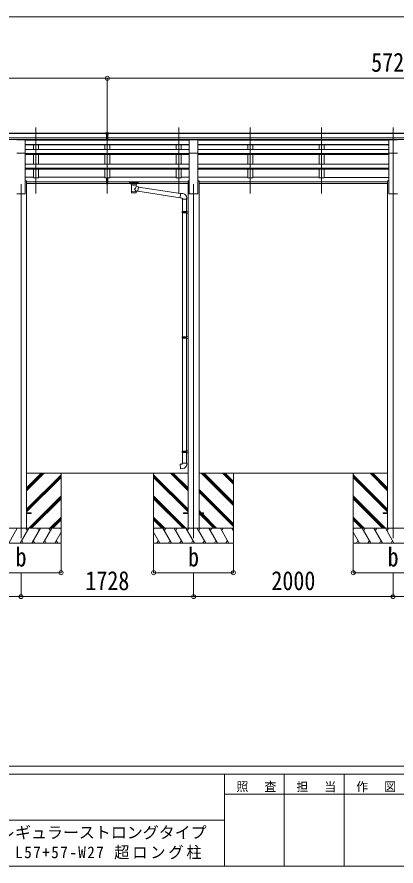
# Model space of a CAD drawing. Units: millimetres at full size, sheet at 1:40. Extents: x -11181 to 11305, y -7804 to 7716.
# Drawn here: x 1585 to 5383, y -7804 to 705 of the extents above; entities that cross this region are included whole.
import ezdxf
from ezdxf.enums import TextEntityAlignment as Align

# ---------------------------------------------------------------- set-up
doc = ezdxf.new("R2010")
doc.units = ezdxf.units.MM
doc.header["$LTSCALE"] = 40
doc.header["$PDMODE"] = 32
doc.header["$PDSIZE"] = 40
for name, color, linetype, lineweight in [('0-0_0', 7, 'Continuous', 9), ('0-1_本体', 4, 'Continuous', 9), ('0-2_部品', 7, 'Continuous', 9), ('0-3_ELV2', 7, 'Continuous', 9), ('0-8_PARTS2', 2, 'Continuous', 9), ('0-A_寸法', 6, 'Continuous', 9), ('F-0_240', 7, 'Continuous', 9)]:
    doc.layers.add(name, color=color, linetype=linetype, lineweight=lineweight)
doc.styles.add('ＭＳ ゴシック', font='')
doc.styles.get('ＭＳ ゴシック').set_extended_font_data('MS Gothic')

msp = doc.modelspace()

# ---------------------------------------------------------------- linework, layer by layer
at = {"layer": '0-0_0'}
for p, q in [((1680.87, -4043.6), (1856.7, -3867.77)), ((1680.87, -4029.46), (1842.56, -3867.77)), ((1680.87, -4015.31), (1828.42, -3867.77)), ((1680.87, -3867.77), (3298.87, -3867.77)), ((1680.87, -4227.44), (2025.87, -3882.45)), ((1680.87, -4241.59), (2025.87, -3896.59)), ((1680.87, -4255.73), (2025.87, -3910.73)), ((2025.87, -3867.77), (2025.87, -4567.77)), ((2953.87, -3867.77), (2953.87, -4567.77)), ((3298.87, -4227.44), (2953.87, -3882.45)), ((3298.87, -4241.59), (2953.87, -3896.59)), ((3298.87, -4255.73), (2953.87, -3910.73)), ((3298.87, -4043.6), (3123.04, -3867.77)), ((3298.87, -4029.46), (3137.18, -3867.77)), ((3298.87, -4015.31), (3151.33, -3867.77)), ((5298.87, -3867.77), (3408.87, -3867.77)), ((3753.87, -4190.23), (3431.41, -3867.77)), ((3753.87, -4176.09), (3445.55, -3867.77)), ((3753.87, -4161.94), (3459.69, -3867.77)), ((3753.87, -3978.1), (3643.54, -3867.77)), ((3753.87, -3963.96), (3657.68, -3867.77)), ((3753.87, -3949.81), (3671.83, -3867.77)), ((3753.87, -3867.77), (3753.87, -4567.77)), ((4953.87, -3867.77), (4953.87, -4567.77)), ((5298.87, -4227.44), (4953.87, -3882.45)), ((5298.87, -4241.59), (4953.87, -3896.59)), ((5298.87, -4255.73), (4953.87, -3910.73)), ((5298.87, -4043.6), (5123.04, -3867.77)), ((5298.87, -4029.46), (5137.18, -3867.77)), ((5298.87, -4015.31), (5151.33, -3867.77)), ((3753.87, -4374.08), (3408.87, -4029.08)), ((3753.87, -4388.22), (3408.87, -4043.22)), ((3753.87, -4402.36), (3408.87, -4057.36)), ((1702.68, -4417.77), (2025.87, -4094.58)), ((1716.82, -4417.77), (2025.87, -4108.72)), ((1730.97, -4417.77), (2025.87, -4122.86)), ((3277.06, -4417.77), (2953.87, -4094.58)), ((3262.92, -4417.77), (2953.87, -4108.72)), ((3248.78, -4417.77), (2953.87, -4122.86)), ((5277.06, -4417.77), (4953.87, -4094.58)), ((5262.92, -4417.77), (4953.87, -4108.72)), ((5248.78, -4417.77), (4953.87, -4122.86)), ((3430.93, -4263.27), (3408.87, -4241.21)), ((1914.81, -4417.77), (2025.87, -4306.71)), ((1928.96, -4417.77), (2025.87, -4320.85)), ((1943.1, -4417.77), (2025.87, -4334.99)), ((3064.93, -4417.77), (2953.87, -4306.71)), ((3050.79, -4417.77), (2953.87, -4320.85)), ((3036.65, -4417.77), (2953.87, -4334.99)), ((3416.79, -4263.27), (3408.87, -4255.35)), ((3557.15, -4417.77), (3411.65, -4272.27)), ((3571.29, -4417.77), (3425.79, -4272.27)), ((3585.43, -4417.77), (3439.93, -4272.27)), ((5064.93, -4417.77), (4953.87, -4306.71)), ((5050.79, -4417.77), (4953.87, -4320.85)), ((5036.65, -4417.77), (4953.87, -4334.99)), ((2025.87, -4417.77), (1225.87, -4417.77)), ((1501.56, -4567.77), (1588.16, -4417.77)), ((1617.03, -4567.77), (1703.63, -4417.77)), ((1688.63, -4443.75), (1673.63, -4417.77)), ((1732.5, -4567.77), (1819.1, -4417.77)), ((1804.1, -4443.75), (1789.1, -4417.77)), ((1847.97, -4567.77), (1934.57, -4417.77)), ((1904.57, -4417.77), (1919.57, -4443.75)), ((2020.04, -4417.77), (2025.87, -4427.87)), ((2953.87, -4417.77), (3753.87, -4417.77)), ((2959.7, -4417.77), (2953.87, -4427.87)), ((3131.78, -4567.77), (3045.17, -4417.77)), ((3075.17, -4417.77), (3060.17, -4443.75)), ((3247.25, -4567.77), (3160.64, -4417.77)), ((3175.64, -4443.75), (3190.64, -4417.77)), ((3362.72, -4567.77), (3276.11, -4417.77)), ((3291.11, -4443.75), (3306.12, -4417.77)), ((3478.19, -4567.77), (3391.58, -4417.77)), ((3406.58, -4443.75), (3421.59, -4417.77)), ((3593.66, -4567.77), (3507.05, -4417.77)), ((3522.05, -4443.75), (3537.06, -4417.77)), ((3709.13, -4567.77), (3622.52, -4417.77)), ((3637.52, -4443.75), (3652.52, -4417.77)), ((3753.87, -4445.27), (3737.99, -4417.77)), ((4953.87, -4417.77), (5753.87, -4417.77)), ((4959.7, -4417.77), (4953.87, -4427.87)), ((5131.78, -4567.77), (5045.17, -4417.77)), ((5075.17, -4417.77), (5060.17, -4443.75)), ((5247.25, -4567.77), (5160.64, -4417.77)), ((5175.64, -4443.75), (5190.64, -4417.77)), ((5362.72, -4567.77), (5276.11, -4417.77)), ((5291.11, -4443.75), (5306.12, -4417.77)), ((1963.44, -4567.77), (2025.87, -4459.63)), ((3016.31, -4567.77), (2953.87, -4459.63)), ((5016.31, -4567.77), (4953.87, -4459.63)), ((1225.87, -4567.77), (2025.87, -4567.77)), ((1632.03, -4541.79), (1647.03, -4567.77)), ((1747.5, -4541.79), (1762.5, -4567.77)), ((1862.97, -4541.79), (1877.97, -4567.77)), ((1978.44, -4541.79), (1993.44, -4567.77)), ((3753.87, -4567.77), (2953.87, -4567.77)), ((3001.31, -4541.79), (2986.31, -4567.77)), ((3116.78, -4541.79), (3101.78, -4567.77)), ((3232.25, -4541.79), (3217.25, -4567.77)), ((3347.72, -4541.79), (3332.72, -4567.77)), ((3463.19, -4541.79), (3448.19, -4567.77)), ((3578.66, -4541.79), (3563.66, -4567.77)), ((3694.13, -4541.79), (3679.13, -4567.77)), ((5753.87, -4567.77), (4953.87, -4567.77)), ((5001.31, -4541.79), (4986.31, -4567.77)), ((5116.78, -4541.79), (5101.78, -4567.77)), ((5232.25, -4541.79), (5217.25, -4567.77)), ((5347.72, -4541.79), (5332.72, -4567.77))]:
    msp.add_line(p, q, dxfattribs=at)
at = {"layer": '0-1_本体'}
for p, q in [((-3231.63, -458.24), (2483.37, -458.24)), ((-3231.63, -463.6), (2483.37, -463.6)), ((-3231.63, -507.11), (2483.37, -507.12)), ((8211.37, -458.24), (2496.37, -458.24)), ((8211.37, -463.6), (2496.37, -463.6)), ((8211.37, -507.11), (2496.37, -507.12)), ((-3231.63, -524.78), (2483.37, -524.78)), ((1668.37, -527.28), (2483.37, -527.28)), ((1668.37, -530.12), (2489.87, -530.12)), ((1668.37, -572.07), (2489.87, -572.07)), ((1668.37, -573.77), (2489.87, -573.77)), ((1668.37, -577.55), (2489.87, -577.55)), ((1748.87, -527.28), (1748.87, -530.12)), ((1748.87, -577.55), (1748.87, -622.97)), ((1798.87, -527.28), (1798.87, -530.12)), ((1798.87, -577.55), (1798.87, -622.97)), ((2464.87, -622.97), (2464.87, -577.55)), ((3311.37, -530.12), (2489.87, -530.12)), ((3311.37, -572.07), (2489.87, -572.07)), ((3311.37, -573.77), (2489.87, -573.77)), ((3311.37, -577.55), (2489.87, -577.55)), ((8211.37, -524.78), (2496.37, -524.78)), ((3311.37, -527.28), (2496.37, -527.28)), ((2514.87, -622.97), (2514.87, -577.55)), ((3180.87, -527.28), (3180.87, -530.12)), ((3180.87, -577.55), (3180.87, -622.97)), ((3230.87, -527.28), (3230.87, -530.12)), ((3230.87, -577.55), (3230.87, -622.97)), ((5311.37, -527.16), (3396.37, -527.16)), ((5311.37, -530.12), (3396.37, -530.12)), ((5311.37, -572.07), (3396.37, -572.07)), ((5311.37, -573.77), (3396.37, -573.77)), ((5311.37, -577.55), (3396.37, -577.55)), ((3896.87, -527.16), (3896.87, -530.12)), ((3896.87, -577.55), (3896.87, -622.97)), ((3946.87, -527.16), (3946.87, -530.12)), ((3946.87, -577.55), (3946.87, -622.97)), ((4612.87, -527.16), (4612.87, -530.12)), ((4612.87, -577.55), (4612.87, -622.97)), ((4662.87, -527.16), (4662.87, -530.12)), ((4662.87, -577.55), (4662.87, -622.97)), ((1668.37, -622.97), (2489.87, -622.97)), ((1668.37, -1067.77), (1668.37, -660.81)), ((1668.37, -663.56), (2489.87, -663.56)), ((1668.37, -665.25), (2489.87, -665.25)), ((1668.37, -672.11), (2489.87, -672.11)), ((1748.87, -672.11), (1748.87, -771.21)), ((1798.87, -672.11), (1798.87, -771.21)), ((2464.87, -771.21), (2464.87, -672.11)), ((3311.37, -622.97), (2489.87, -622.97)), ((3311.37, -663.56), (2489.87, -663.56)), ((3311.37, -665.25), (2489.87, -665.25)), ((3311.37, -672.11), (2489.87, -672.11)), ((2514.87, -771.21), (2514.87, -672.11)), ((3180.87, -672.11), (3180.87, -771.21)), ((3230.87, -672.11), (3230.87, -771.21)), ((3311.37, -1067.77), (3311.37, -660.81)), ((5311.37, -622.97), (3396.37, -622.97)), ((3396.37, -1067.77), (3396.37, -660.81)), ((5311.37, -663.56), (3396.37, -663.56)), ((5311.37, -665.25), (3396.37, -665.25)), ((5311.37, -672.11), (3396.37, -672.11)), ((3896.87, -672.11), (3896.87, -771.21)), ((3946.87, -672.11), (3946.87, -771.21)), ((4612.87, -672.11), (4612.87, -771.21)), ((4662.87, -672.11), (4662.87, -771.21)), ((5311.37, -1067.77), (5311.37, -660.81)), ((1668.37, -771.21), (2489.87, -771.21)), ((1668.37, -810.35), (2489.87, -810.35)), ((1668.37, -812.02), (2489.87, -812.02)), ((1668.37, -821.66), (2489.87, -821.66)), ((1748.87, -821.66), (1748.87, -907.16)), ((2464.87, -907.16), (2464.87, -821.66)), ((3311.37, -771.21), (2489.87, -771.21)), ((3311.37, -810.35), (2489.87, -810.35)), ((3311.37, -812.02), (2489.87, -812.02)), ((3311.37, -821.66), (2489.87, -821.66)), ((2514.87, -907.16), (2514.87, -821.66)), ((3230.87, -821.66), (3230.87, -907.16)), ((5311.37, -771.21), (3396.37, -771.21)), ((5311.37, -810.35), (3396.37, -810.35)), ((5311.37, -812.02), (3396.37, -812.02)), ((5311.37, -821.66), (3396.37, -821.66)), ((3946.87, -821.66), (3946.87, -907.16)), ((4662.87, -821.66), (4662.87, -907.16)), ((1668.37, -901.95), (1748.87, -901.95)), ((1798.87, -901.95), (2464.87, -901.95)), ((2483.37, -907.16), (2464.87, -907.16)), ((2496.37, -907.16), (2514.87, -907.16)), ((3180.87, -901.95), (2514.87, -901.95)), ((3311.37, -901.95), (3230.87, -901.95)), ((3896.87, -901.95), (3396.37, -901.95)), ((4612.87, -901.95), (3946.87, -901.95)), ((5311.37, -902.37), (4662.87, -902.37)), ((1668.37, -937.77), (1680.87, -937.77)), ((1680.87, -937.77), (1680.87, -4417.77)), ((1680.87, -946.25), (2483.37, -946.25)), ((1680.87, -947.63), (2483.37, -947.63)), ((1680.87, -964.81), (2483.37, -964.81)), ((3298.87, -946.25), (2496.37, -946.25)), ((3298.87, -947.63), (2496.37, -947.63)), ((3298.87, -964.81), (2496.37, -964.81)), ((3311.37, -937.77), (3298.87, -937.77)), ((3298.87, -937.77), (3298.87, -4417.77)), ((3408.87, -937.77), (3396.37, -937.77)), ((3408.87, -937.77), (3408.87, -4417.77)), ((5298.87, -946.25), (3408.87, -946.25)), ((5298.87, -947.63), (3408.87, -947.63)), ((5298.87, -964.81), (3408.87, -964.81)), ((5311.37, -937.77), (5298.87, -937.77)), ((5298.87, -937.77), (5298.87, -4417.77)), ((1583.37, -1067.77), (1668.37, -1067.77)), ((3396.37, -1067.77), (3311.37, -1067.77)), ((5396.37, -1067.77), (5311.37, -1067.77))]:
    msp.add_line(p, q, dxfattribs=at)
for points in [[(1798.87, -821.66), (1798.87, -907.16), (1748.87, -907.16)], [(3180.87, -821.66), (3180.87, -907.16), (3230.87, -907.16)], [(3896.87, -821.66), (3896.87, -907.16), (3946.87, -907.16)], [(4612.87, -821.66), (4612.87, -907.16), (4662.87, -907.16)]]:
    msp.add_lwpolyline(points, dxfattribs=at)
at = {"layer": '0-2_部品'}
for p, q in [((1583.37, -526.65), (1668.37, -526.65)), ((1668.37, -660.81), (1668.37, -526.65)), ((3396.37, -526.65), (3311.37, -526.65)), ((3311.37, -660.81), (3311.37, -526.65)), ((3396.37, -660.81), (3396.37, -526.65)), ((5396.37, -526.65), (5311.37, -526.65)), ((5311.37, -660.81), (5311.37, -526.65)), ((1583.37, -660.81), (1668.37, -660.81)), ((3396.37, -660.81), (3311.37, -660.81)), ((5396.37, -660.81), (5311.37, -660.81)), ((2711.37, -953.1), (2711.37, -963.86)), ((2711.37, -953.29), (2711.37, -954.83)), ((2713.37, -952.44), (2796.37, -952.44)), ((2713.37, -954.62), (2796.37, -954.62)), ((2713.37, -964.53), (2727.87, -964.53)), ((2727.87, -971.33), (2727.87, -961.06)), ((2731.97, -975.83), (2731.96, -1056.12)), ((2777.77, -993.41), (2777.77, -975.82)), ((2802.99, -997.31), (2777.77, -993.4)), ((2781.87, -971.33), (2781.87, -961.06)), ((2781.87, -964.53), (2796.37, -964.53)), ((2802.99, -997.31), (2795.97, -1042.57)), ((2798.37, -953.1), (2798.37, -963.86)), ((3224.81, -1064.68), (2802.7, -999.19)), ((2777.79, -1056.12), (2777.77, -1039.5)), ((2777.77, -1039.75), (2795.97, -1042.57)), ((3221.14, -1106.61), (2796.26, -1040.7)), ((3245.79, -1064.8), (3224.96, -1062.98)), ((3240.87, -1120.55), (3286.87, -1120.55)), ((3242.87, -1111.68), (3242.87, -1245.68)), ((3284.87, -1111.68), (3284.87, -1243.12)), ((3286.87, -1120.55), (3286.87, -1109.63)), ((3240.87, -1247.68), (3241.87, -1245.68)), ((3240.87, -1247.68), (3284.87, -1247.68)), ((3240.87, -1247.68), (3240.87, -1255.68)), ((3240.87, -1255.68), (3284.87, -1255.68)), ((3240.87, -1255.68), (3241.87, -1257.68)), ((3241.87, -1245.68), (3284.87, -1245.68)), ((3241.87, -1257.68), (3284.87, -1257.68)), ((3242.87, -1257.68), (3242.87, -2501.87)), ((3280.4, -1247.68), (3279.97, -1245.68)), ((3282.87, -1243.18), (3298.87, -1242.71)), ((3282.87, -1245.18), (3282.87, -1243.18)), ((3282.87, -1245.18), (3284.87, -1245.18)), ((3282.87, -1260.18), (3282.87, -1258.18)), ((3282.87, -1260.18), (3298.87, -1260.65)), ((3284.87, -1260.24), (3284.87, -2499.31)), ((3298.87, -1242.71), (3298.87, -1260.65)), ((3240.87, -2503.87), (3241.87, -2501.87)), ((3240.87, -2503.87), (3284.87, -2503.87)), ((3240.87, -2503.87), (3240.87, -2511.87)), ((3240.87, -2511.87), (3284.87, -2511.87)), ((3240.87, -2511.87), (3241.87, -2513.87)), ((3241.87, -2501.87), (3284.87, -2501.87)), ((3241.87, -2513.87), (3284.87, -2513.87)), ((3242.87, -2513.87), (3242.87, -3647.03)), ((3280.4, -2503.87), (3279.97, -2501.87)), ((3282.87, -2499.37), (3298.87, -2498.9)), ((3282.87, -2501.37), (3282.87, -2499.37)), ((3282.87, -2501.37), (3284.87, -2501.37)), ((3282.87, -2516.37), (3282.87, -2514.37)), ((3282.87, -2516.37), (3298.87, -2516.84)), ((3284.87, -2516.43), (3284.87, -3644.47)), ((3298.87, -2498.9), (3298.87, -2516.84)), ((3240.87, -3649.03), (3241.87, -3647.03)), ((3240.87, -3649.03), (3284.87, -3649.03)), ((3240.87, -3649.03), (3240.87, -3657.03)), ((3240.87, -3657.03), (3284.87, -3657.03)), ((3240.87, -3657.03), (3241.87, -3659.03)), ((3241.87, -3647.03), (3284.87, -3647.03)), ((3280.4, -3649.03), (3279.97, -3647.03)), ((3282.87, -3644.53), (3298.87, -3644.06)), ((3282.87, -3646.53), (3282.87, -3644.53)), ((3282.87, -3646.53), (3284.87, -3646.53)), ((3298.87, -3644.06), (3298.87, -3662)), ((3241.87, -3659.03), (3284.87, -3659.03)), ((3242.87, -3659.03), (3242.87, -3765.17)), ((3282.87, -3661.53), (3282.87, -3659.53)), ((3282.87, -3661.53), (3298.87, -3662)), ((3284.87, -3661.59), (3284.87, -3765.17)), ((3240.87, -3765.17), (3286.87, -3765.17)), ((3240.87, -3775.17), (3240.87, -3765.17)), ((3286.87, -3765.17), (3286.87, -3776.08))]:
    msp.add_line(p, q, dxfattribs=at)
at = {"layer": '0-2_部品', "color": 4}
for p, q in [((1725.87, -4263.26), (1680.87, -4263.26)), ((1725.87, -4272.26), (1680.87, -4272.26)), ((1725.87, -4263.26), (1725.87, -4272.26)), ((3253.87, -4263.26), (3253.87, -4272.26)), ((3253.87, -4263.26), (3298.87, -4263.26)), ((3253.87, -4272.26), (3298.87, -4272.26)), ((3408.87, -4263.26), (3453.87, -4263.26)), ((3408.87, -4272.26), (3453.87, -4272.26)), ((3453.87, -4263.26), (3453.87, -4272.26)), ((5253.87, -4263.26), (5253.87, -4272.26)), ((5253.87, -4263.26), (5298.87, -4263.26)), ((5253.87, -4272.26), (5298.87, -4272.26))]:
    msp.add_line(p, q, dxfattribs=at)
at = {"layer": '0-2_部品'}
for points in [[(2711.37, -953.1), (2711.41, -952.91), (2711.49, -952.77), (2711.59, -952.68), (2711.69, -952.62), (2711.81, -952.57), (2712.11, -952.51), (2712.6, -952.46), (2713.14, -952.44), (2713.37, -952.44)], [(2711.37, -963.86), (2711.41, -964.06), (2711.49, -964.19), (2711.59, -964.29), (2711.69, -964.35), (2711.81, -964.39), (2712.11, -964.46), (2712.6, -964.5), (2713.14, -964.52), (2713.37, -964.53)], [(2727.91, -971.28), (2727.89, -971.63), (2728.13, -972.59), (2728.65, -973.47), (2729.46, -974.31), (2730.57, -975.11), (2731.97, -975.83)], [(2777.77, -975.82), (2778, -975.73), (2779.36, -974.99), (2780.47, -974.15), (2781.23, -973.28), (2781.69, -972.38), (2781.86, -971.49)], [(2796.37, -952.44), (2796.72, -952.44), (2797.25, -952.47), (2797.7, -952.52), (2798.01, -952.6), (2798.18, -952.69), (2798.3, -952.83), (2798.36, -953.01), (2798.37, -953.1)], [(2796.37, -964.53), (2796.72, -964.52), (2797.25, -964.5), (2797.7, -964.44), (2798.01, -964.37), (2798.18, -964.27), (2798.3, -964.13), (2798.36, -963.95), (2798.37, -963.86)], [(3224.96, -1062.98), (3220.95, -1108.8), (3240.87, -1110.55), (3240.87, -1120.55)], [(3280.4, -1247.68), (3280.4, -1255.68), (3279.97, -1257.68)], [(3282.87, -1258.18), (3284.87, -1258.18), (3284.87, -1245.18)], [(3280.4, -2503.87), (3280.4, -2511.87), (3279.97, -2513.87)], [(3282.87, -2514.37), (3284.87, -2514.37), (3284.87, -2501.37)], [(3280.4, -3649.03), (3280.4, -3657.03), (3279.97, -3659.03)], [(3282.87, -3659.53), (3284.87, -3659.53), (3284.87, -3646.53)], [(3245.79, -3820.91), (3224.96, -3822.73), (3220.95, -3776.91), (3240.87, -3775.17)]]:
    msp.add_lwpolyline(points, dxfattribs=at)
for centre, start, end in [((3241.87, -1109.63), 0, 85), ((3241.87, -3776.08), 275, 0)]:
    msp.add_arc(centre, 45, start, end, dxfattribs=at)
for centre, major_axis, ratio, start_param, end_param in [((2713.37, -954.83), (2, 0), 0.109601, 1.5707963, 3.1415927), ((2754.87, -961.06), (27, 0), 0.122176, 6.2831853, 9.424778), ((2754.88, -976.29), (-22.91, 0.42), 0.072511, 0.0008029, 1.5715993), ((2754.88, -977.91), (-22.91, 0.42), 0.072511, 0.0008029, 1.5715993), ((2754.86, -976.29), (22.92, 0.42), 0.07247, 4.71158, 6.2823764), ((2754.86, -977.91), (22.92, 0.42), 0.07247, 4.71158, 6.2823764), ((2754.87, -1019.95), (-22.81, -26.62), 0.234429, 1.6855472, 3.1268519), ((2765.87, -971.33), (16, 0), 0.361356, 6.2636979, 6.2831853), ((2796.37, -954.83), (2, 0), 0.109601, 0, 1.5707963), ((2754.87, -1056.12), (22.92, 0), 0.101955, 3.1415499, 6.2833984), ((2754.87, -1043.68), (22.91, 0), 0.122865, 3.1415927, 6.2831853), ((2757.43, -1017.3), (20.32, -22.25), 0.045535, 0.0389954, 1.3075346)]:
    msp.add_ellipse(centre, major_axis=major_axis, ratio=ratio, start_param=start_param, end_param=end_param, dxfattribs=at)
at = {"layer": '0-3_ELV2'}
for p, q in [((2473.37, -465.09), (2473.37, -457.25)), ((2473.37, -465.09), (2483.37, -465.09)), ((2489.87, -465.91), (2483.37, -465.51)), ((2483.37, -467.09), (2496.37, -467.09)), ((2483.37, -508.61), (2489.87, -508.78)), ((2496.37, -465.57), (2489.87, -465.89)), ((2489.87, -508.78), (2496.37, -508.61)), ((2496.37, -528.72), (2496.37, -463.45)), ((2483.37, -527.66), (2489.87, -528.06)), ((2489.87, -528.06), (2496.37, -527.66)), ((2483.37, -944.23), (2483.37, -907.16)), ((2496.37, -944.23), (2496.37, -907.16)), ((2483.37, -944.23), (2496.37, -944.23)), ((2483.37, -966.47), (2483.37, -944.23)), ((2483.37, -949.63), (2496.37, -949.63)), ((2483.37, -965.4), (2489.87, -965.8)), ((2489.87, -965.8), (2496.37, -965.4)), ((2496.37, -966.47), (2496.37, -944.23))]:
    msp.add_line(p, q, dxfattribs=at)
for points in [[(2473.37, -457.25), (2491.37, -457.09), (2506.37, -457.23)], [(2496.37, -528.72), (2489.87, -529.12), (2483.37, -528.72), (2483.37, -463.38)], [(2496.37, -509.72), (2493.11, -509.8), (2489.87, -509.88), (2486.63, -509.8), (2483.37, -509.72)], [(2496.37, -465.05), (2506.37, -464.96), (2506.37, -457.23)], [(2496.37, -966.47), (2489.87, -966.87), (2483.37, -966.47)]]:
    msp.add_lwpolyline(points, dxfattribs=at)
msp.add_ellipse((2514.44, -467.4), major_axis=(24.57, -1.51), ratio=0.121868, start_param=3.1422238, end_param=3.1491027, dxfattribs=at)
at = {"layer": '0-8_PARTS2'}
for p, q in [((1773.87, -1065.42), (1773.87, -402.9)), ((2489.87, -1065.42), (2489.87, -402.9)), ((3205.87, -1065.42), (3205.87, -402.9)), ((3921.87, -1065.42), (3921.87, -402.9)), ((4637.87, -1065.42), (4637.87, -402.9)), ((5353.87, -1065.42), (5353.87, -402.9)), ((1625.87, -971.63), (1625.87, -4517.77)), ((3353.87, -971.63), (3353.87, -4517.77)), ((5353.87, -971.63), (5353.87, -4517.77))]:
    msp.add_line(p, q, dxfattribs=at)
at = {"layer": '0-A_寸法'}
for p, q in [((-3258.13, 704.57), (8237.87, 704.57)), ((-3238.13, 90.41), (2489.87, 90.41)), ((8217.87, 90.41), (2489.87, 90.41)), ((2489.87, 90.41), (2489.87, -455.21)), ((2025.87, -4864.15), (2025.87, -4575.19)), ((2953.87, -4864.15), (2953.87, -4575.19)), ((3753.87, -4864.15), (3753.87, -4575.19)), ((4953.87, -4864.15), (4953.87, -4575.19)), ((1225.87, -4864.15), (2025.87, -4864.15)), ((1625.87, -5104.13), (1625.87, -4864.15)), ((3753.87, -4864.15), (2953.87, -4864.15)), ((3353.87, -5104.13), (3353.87, -4864.15)), ((5753.87, -4864.15), (4953.87, -4864.15)), ((5353.87, -5104.13), (5353.87, -4864.15)), ((1625.87, -5104.13), (-374.13, -5104.13)), ((1625.87, -5104.13), (3353.87, -5104.13)), ((3353.87, -5104.13), (5353.87, -5104.13)), ((7353.87, -5104.13), (5353.87, -5104.13))]:
    msp.add_line(p, q, dxfattribs=at)
for p in [(2489.87, 90.41), (2025.87, -4864.15), (2953.87, -4864.15), (3753.87, -4864.15), (4953.87, -4864.15), (1625.87, -5104.13), (3353.87, -5104.13), (5353.87, -5104.13)]:
    msp.add_point(p, dxfattribs=at)
at = {"layer": 'F-0_240', "color": 5}
for p, q in [((-11180.61, -6803.54), (10739.39, -6803.54)), ((-11180.61, -6883.54), (7183.72, -6883.54)), ((3663.72, -6883.54), (3663.72, -7803.54)), ((4263.72, -6883.54), (4263.72, -7803.54)), ((4863.72, -6883.54), (4863.72, -7803.54)), ((3663.72, -7083.54), (6063.72, -7083.54)), ((-4536.28, -7343.54), (3663.72, -7343.54)), ((-11180.61, -7803.54), (10739.39, -7803.54))]:
    msp.add_line(p, q, dxfattribs=at)

# ---------------------------------------------------------------- texts
at = {"layer": '0-A_寸法', "color": 7, "style": 'ＭＳ ゴシック', "width": 0.85}
for s, p in [('5728', (5133.87, 98.41)), ('b', (1570.87, -4859.15)), ('b', (3298.87, -4859.15)), ('b', (5298.87, -4859.15)), ('1728', (2269.87, -5096.13)), ('2000', (4133.87, -5096.13))]:
    msp.add_text(s, height=190.6, dxfattribs=at).set_placement(p, align=Align.BOTTOM_LEFT)
at = {"layer": 'F-0_240', "style": 'ＭＳ ゴシック'}
msp.add_text('リアルポートⅣ\u3000レギュラーストロングタイプ', height=117.3, dxfattribs=at).set_placement((124.97, -7561.39), align=Align.BOTTOM_LEFT)
at = {"layer": 'F-0_240', "attachment_point": 7, "style": 'ＭＳ ゴシック'}
for s, insert, char_height in [('\\T1.17;照\u3000査', (3783.72, -7063.54), 87.98), ('\\T1.17;担\u3000当', (4383.72, -7063.54), 87.98), ('\\T1.17;作\u3000図', (4983.72, -7063.54), 87.98), ('\\T1.19;\\W0.95;奥行連棟(2台用)\\~L57+57-W27\\~超ロング柱', (120.88, -7756.06), 117.3)]:
    msp.add_mtext(s, dxfattribs=dict(at, insert=insert, char_height=char_height))

doc.saveas('drawing.dxf')
